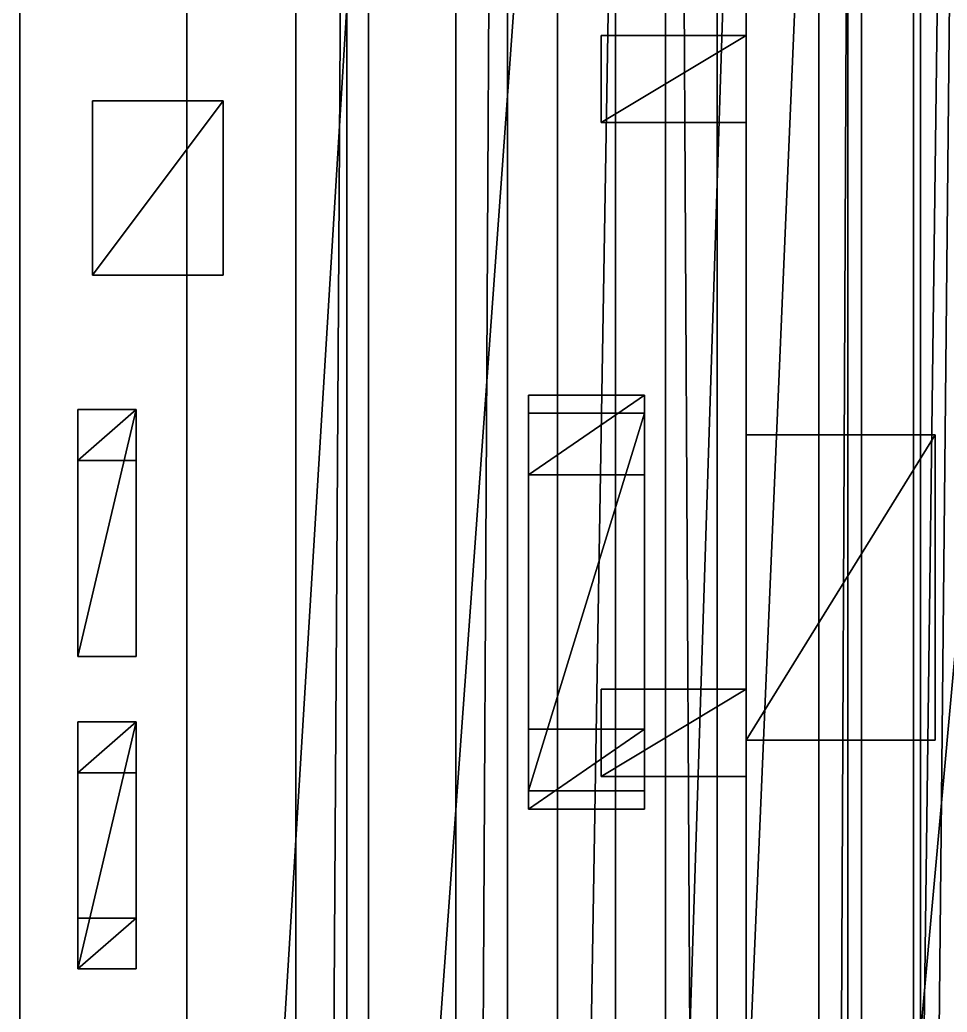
# Model space of a CAD drawing. Header units: millimetres. Extents: x -18 to 4450, y -985 to 970.
# Drawn here: x -18 to 109.7, y 41.6 to 178.1 of the extents above; entities that cross this region are included whole.
import ezdxf

# ---------------------------------------------------------------- set-up
doc = ezdxf.new("R2010")
doc.units = ezdxf.units.MM
for name, color, linetype in [('body__front_apron_lower_shadow', 8, 'CONTINUOUS'), ('body__hood_front_lip_shadow', 8, 'CONTINUOUS'), ('body__hood_front_rolled_lip_surface', 8, 'CONTINUOUS'), ('chassis__front_bumper', 250, 'CONTINUOUS'), ('chassis__front_bumper_swept_main_face', 250, 'CONTINUOUS'), ('front_detail__black_grille_mesh', 250, 'CONTINUOUS'), ('front_detail__front_grille_black_mesh_horizontal_texture_1', 151, 'CONTINUOUS'), ('front_detail__front_grille_black_mesh_horizontal_texture_2', 151, 'CONTINUOUS'), ('front_detail__front_grille_black_mesh_horizontal_texture_3', 151, 'CONTINUOUS'), ('front_detail__front_grille_black_mesh_horizontal_texture_4', 151, 'CONTINUOUS'), ('front_detail__front_grille_black_mesh_vertical_texture_4', 151, 'CONTINUOUS'), ('front_detail__front_grille_black_mesh_vertical_texture_5', 151, 'CONTINUOUS'), ('front_detail__front_grille_inset_rounded_surround_surface', 7, 'CONTINUOUS'), ('front_detail__front_license_plate', 7, 'CONTINUOUS'), ('front_detail__front_license_plate_bsn453_5_5_bottom', 250, 'CONTINUOUS'), ('front_detail__front_license_plate_bsn453_5_5_lr', 250, 'CONTINUOUS'), ('front_detail__front_license_plate_bsn453_5_5_mid', 250, 'CONTINUOUS'), ('front_detail__front_license_plate_bsn453_5_5_top', 250, 'CONTINUOUS'), ('front_detail__front_license_plate_bsn453_5_5_ul', 250, 'CONTINUOUS'), ('front_detail__front_license_plate_bsn453_6_3_bottom', 250, 'CONTINUOUS'), ('front_detail__front_license_plate_bsn453_6_3_lr', 250, 'CONTINUOUS'), ('front_detail__front_license_plate_bsn453_6_3_mid', 250, 'CONTINUOUS'), ('front_detail__front_license_plate_bsn453_6_3_top', 250, 'CONTINUOUS'), ('front_detail__front_license_plate_bsn453_6_3_ur', 250, 'CONTINUOUS'), ('front_detail__front_license_plate_lower_screw_right', 9, 'CONTINUOUS'), ('front_detail__front_license_plate_upper_screw_right', 9, 'CONTINUOUS'), ('front_detail__toyota_grille_letter_o2_bottom', 2, 'CONTINUOUS'), ('front_detail__toyota_grille_letter_o2_left', 2, 'CONTINUOUS'), ('front_detail__toyota_grille_letter_o2_right', 2, 'CONTINUOUS'), ('front_detail__toyota_grille_letter_o2_top', 2, 'CONTINUOUS'), ('front_detail__vertical_grille_slot_5', 250, 'CONTINUOUS')]:
    doc.layers.add(name, color=color, linetype=linetype)

msp = doc.modelspace()

# ---------------------------------------------------------------- linework, layer by layer
at = {"layer": 'body__front_apron_lower_shadow'}
for points in [[(92, -634.119987, 715.879977), (92, -634.119987, 746.119976), (92, 634.119987, 746.119976)], [(92, -634.119987, 715.879977), (92, 634.119987, 746.119976), (92, 634.119987, 715.879977)], [(92, -634.119987, 715.879977), (97.879998, -634.119987, 709.999979), (97.879998, 634.119987, 709.999979)], [(92, -634.119987, 715.879977), (97.879998, 634.119987, 709.999979), (92, 634.119987, 715.879977)], [(92, -634.119987, 746.119976), (97.879998, -634.119987, 751.999974), (97.879998, 634.119987, 751.999974)], [(92, -634.119987, 746.119976), (97.879998, 634.119987, 751.999974), (92, 634.119987, 746.119976)], [(97.879998, -634.119987, 751.999974), (114.119999, -634.119987, 751.999974), (114.119999, 634.119987, 751.999974)], [(97.879998, -634.119987, 751.999974), (114.119999, 634.119987, 751.999974), (97.879998, 634.119987, 751.999974)], [(97.879998, -634.119987, 709.999979), (97.879998, 634.119987, 709.999979), (114.119999, 634.119987, 709.999979)], [(97.879998, -634.119987, 709.999979), (114.119999, 634.119987, 709.999979), (114.119999, -634.119987, 709.999979)]]:
    msp.add_3dface(points, dxfattribs=at)
at = {"layer": 'body__hood_front_lip_shadow'}
for points in [[(41.999999, -652.859986, 1229.140043), (41.999999, -652.859986, 1248.860002), (41.999999, 652.859986, 1248.860002)], [(41.999999, -652.859986, 1229.140043), (41.999999, 652.859986, 1248.860002), (41.999999, 652.859986, 1229.140043)], [(41.999999, -652.859986, 1229.140043), (49.139999, -652.859986, 1222.000003), (49.139999, 652.859986, 1222.000003)], [(41.999999, -652.859986, 1229.140043), (49.139999, 652.859986, 1222.000003), (41.999999, 652.859986, 1229.140043)], [(41.999999, -652.859986, 1248.860002), (49.139999, -652.859986, 1256.000042), (49.139999, 652.859986, 1256.000042)], [(41.999999, -652.859986, 1248.860002), (49.139999, 652.859986, 1256.000042), (41.999999, 652.859986, 1248.860002)], [(49.139999, -652.859986, 1256.000042), (70.859998, -652.859986, 1256.000042), (70.859998, 652.859986, 1256.000042)], [(49.139999, -652.859986, 1256.000042), (70.859998, 652.859986, 1256.000042), (49.139999, 652.859986, 1256.000042)], [(49.139999, -652.859986, 1222.000003), (49.139999, 652.859986, 1222.000003), (70.859998, 652.859986, 1222.000003)], [(49.139999, -652.859986, 1222.000003), (70.859998, 652.859986, 1222.000003), (70.859998, -652.859986, 1222.000003)], [(78.000002, -652.859986, 1229.140043), (70.859998, -652.859986, 1222.000003), (70.859998, 652.859986, 1222.000003)], [(78.000002, -652.859986, 1229.140043), (70.859998, 652.859986, 1222.000003), (78.000002, 652.859986, 1229.140043)], [(78.000002, -652.859986, 1248.860002), (70.859998, -652.859986, 1256.000042), (70.859998, 652.859986, 1256.000042)], [(78.000002, -652.859986, 1248.860002), (70.859998, 652.859986, 1256.000042), (78.000002, 652.859986, 1248.860002)], [(78.000002, -652.859986, 1229.140043), (78.000002, 652.859986, 1229.140043), (78.000002, 652.859986, 1248.860002)], [(78.000002, -652.859986, 1229.140043), (78.000002, 652.859986, 1248.860002), (78.000002, -652.859986, 1248.860002)]]:
    msp.add_3dface(points, dxfattribs=at)
at = {"layer": 'body__hood_front_rolled_lip_surface'}
for points in [[(96.000001, -610.000014, 1203.999996), (96.000001, 610.000014, 1203.999996), (150.000006, 610.000014, 1218.000054)], [(96.000001, -610.000014, 1203.999996), (150.000006, 610.000014, 1218.000054), (150.000006, -610.000014, 1218.000054)], [(96.000001, -610.000014, 1248.000026), (150.000006, -610.000014, 1253.999949), (150.000006, 610.000014, 1253.999949)], [(96.000001, -610.000014, 1248.000026), (150.000006, 610.000014, 1253.999949), (96.000001, 610.000014, 1248.000026)], [(96.000001, -610.000014, 1203.999996), (96.000001, -610.000014, 1248.000026), (96.000001, 610.000014, 1248.000026)], [(96.000001, -610.000014, 1203.999996), (96.000001, 610.000014, 1248.000026), (96.000001, 610.000014, 1203.999996)]]:
    msp.add_3dface(points, dxfattribs=at)
at = {"layer": 'chassis__front_bumper'}
for points in [[(20, -800.000012, 535.000026), (20, -800.000012, 634.99999), (20, 800.000012, 634.99999)], [(20, -800.000012, 535.000026), (20, 800.000012, 634.99999), (20, 800.000012, 535.000026)], [(20, -800.000012, 535.000026), (29.999999, -800.000012, 524.999976), (29.999999, 800.000012, 524.999976)], [(20, -800.000012, 535.000026), (29.999999, 800.000012, 524.999976), (20, 800.000012, 535.000026)], [(20, -800.000012, 634.99999), (29.999999, -800.000012, 644.999981), (29.999999, 800.000012, 644.999981)], [(20, -800.000012, 634.99999), (29.999999, 800.000012, 644.999981), (20, 800.000012, 634.99999)], [(29.999999, -800.000012, 644.999981), (174.999997, -800.000012, 644.999981), (174.999997, 800.000012, 644.999981)], [(29.999999, -800.000012, 644.999981), (174.999997, 800.000012, 644.999981), (29.999999, 800.000012, 644.999981)], [(29.999999, -800.000012, 524.999976), (29.999999, 800.000012, 524.999976), (174.999997, 800.000012, 524.999976)], [(29.999999, -800.000012, 524.999976), (174.999997, 800.000012, 524.999976), (174.999997, -800.000012, 524.999976)]]:
    msp.add_3dface(points, dxfattribs=at)
at = {"layer": 'chassis__front_bumper_swept_main_face'}
for points in [[(-17.999999, -759.99999, 483.999997), (-17.999999, 759.99999, 483.999997), (92, 759.99999, 519.999981)], [(-17.999999, -759.99999, 483.999997), (92, 759.99999, 519.999981), (92, -759.99999, 519.999981)], [(-17.999999, -759.99999, 607.99998), (92, -759.99999, 620.000005), (92, 759.99999, 620.000005)], [(-17.999999, -759.99999, 607.99998), (92, 759.99999, 620.000005), (-17.999999, 759.99999, 607.99998)], [(-17.999999, -759.99999, 483.999997), (-17.999999, -759.99999, 607.99998), (-17.999999, 759.99999, 607.99998)], [(-17.999999, -759.99999, 483.999997), (-17.999999, 759.99999, 607.99998), (-17.999999, 759.99999, 483.999997)], [(92, 759.99999, 519.999981), (92, 759.99999, 620.000005), (92, -759.99999, 620.000005)], [(92, 759.99999, 519.999981), (92, -759.99999, 620.000005), (92, -759.99999, 519.999981)]]:
    msp.add_3dface(points, dxfattribs=at)
at = {"layer": 'front_detail__black_grille_mesh'}
for points in [[(104.999997, -313.699991, 916.299999), (104.999997, -313.699991, 1058.699965), (104.999997, 313.699991, 1058.699965)], [(104.999997, -313.699991, 916.299999), (104.999997, 313.699991, 1058.699965), (104.999997, 313.699991, 916.299999)], [(104.999997, -313.699991, 916.299999), (111.299999, -313.699991, 910.000026), (111.299999, 313.699991, 910.000026)], [(104.999997, -313.699991, 916.299999), (111.299999, 313.699991, 910.000026), (104.999997, 313.699991, 916.299999)], [(104.999997, -313.699991, 1058.699965), (111.299999, -313.699991, 1065.000057), (111.299999, 313.699991, 1065.000057)], [(104.999997, -313.699991, 1058.699965), (111.299999, 313.699991, 1065.000057), (104.999997, 313.699991, 1058.699965)]]:
    msp.add_3dface(points, dxfattribs=at)
at = {"layer": 'front_detail__front_grille_black_mesh_horizontal_texture_1'}
for points in [[(64.000003, -280.000001, 860.000014), (64.000003, -280.000001, 871.999979), (64.000003, 280.000001, 871.999979)], [(64.000003, -280.000001, 860.000014), (64.000003, 280.000001, 871.999979), (64.000003, 280.000001, 860.000014)], [(64.000003, -280.000001, 871.999979), (82.000002, -280.000001, 871.999979), (82.000002, 280.000001, 871.999979)], [(64.000003, -280.000001, 871.999979), (82.000002, 280.000001, 871.999979), (64.000003, 280.000001, 871.999979)], [(64.000003, -280.000001, 860.000014), (64.000003, 280.000001, 860.000014), (82.000002, 280.000001, 860.000014)], [(64.000003, -280.000001, 860.000014), (82.000002, 280.000001, 860.000014), (82.000002, -280.000001, 860.000014)], [(82.000002, -280.000001, 860.000014), (82.000002, 280.000001, 860.000014), (82.000002, 280.000001, 871.999979)], [(82.000002, -280.000001, 860.000014), (82.000002, 280.000001, 871.999979), (82.000002, -280.000001, 871.999979)]]:
    msp.add_3dface(points, dxfattribs=at)
at = {"layer": 'front_detail__front_grille_black_mesh_horizontal_texture_2'}
for points in [[(64.000003, -280.000001, 894.999981), (64.000003, -280.000001, 907.000005), (64.000003, 280.000001, 907.000005)], [(64.000003, -280.000001, 894.999981), (64.000003, 280.000001, 907.000005), (64.000003, 280.000001, 894.999981)], [(64.000003, -280.000001, 907.000005), (82.000002, -280.000001, 907.000005), (82.000002, 280.000001, 907.000005)], [(64.000003, -280.000001, 907.000005), (82.000002, 280.000001, 907.000005), (64.000003, 280.000001, 907.000005)], [(64.000003, -280.000001, 894.999981), (64.000003, 280.000001, 894.999981), (82.000002, 280.000001, 894.999981)], [(64.000003, -280.000001, 894.999981), (82.000002, 280.000001, 894.999981), (82.000002, -280.000001, 894.999981)], [(82.000002, -280.000001, 894.999981), (82.000002, 280.000001, 894.999981), (82.000002, 280.000001, 907.000005)], [(82.000002, -280.000001, 894.999981), (82.000002, 280.000001, 907.000005), (82.000002, -280.000001, 907.000005)]]:
    msp.add_3dface(points, dxfattribs=at)
at = {"layer": 'front_detail__front_grille_black_mesh_horizontal_texture_3'}
for points in [[(64.000003, -280.000001, 930.000007), (64.000003, -280.000001, 941.999972), (64.000003, 280.000001, 941.999972)], [(64.000003, -280.000001, 930.000007), (64.000003, 280.000001, 941.999972), (64.000003, 280.000001, 930.000007)], [(64.000003, -280.000001, 941.999972), (82.000002, -280.000001, 941.999972), (82.000002, 280.000001, 941.999972)], [(64.000003, -280.000001, 941.999972), (82.000002, 280.000001, 941.999972), (64.000003, 280.000001, 941.999972)], [(64.000003, -280.000001, 930.000007), (64.000003, 280.000001, 930.000007), (82.000002, 280.000001, 930.000007)], [(64.000003, -280.000001, 930.000007), (82.000002, 280.000001, 930.000007), (82.000002, -280.000001, 930.000007)], [(82.000002, -280.000001, 930.000007), (82.000002, 280.000001, 930.000007), (82.000002, 280.000001, 941.999972)], [(82.000002, -280.000001, 930.000007), (82.000002, 280.000001, 941.999972), (82.000002, -280.000001, 941.999972)]]:
    msp.add_3dface(points, dxfattribs=at)
at = {"layer": 'front_detail__front_grille_black_mesh_horizontal_texture_4'}
for points in [[(64.000003, -280.000001, 964.999974), (64.000003, -280.000001, 976.999998), (64.000003, 280.000001, 976.999998)], [(64.000003, -280.000001, 964.999974), (64.000003, 280.000001, 976.999998), (64.000003, 280.000001, 964.999974)], [(64.000003, -280.000001, 976.999998), (82.000002, -280.000001, 976.999998), (82.000002, 280.000001, 976.999998)], [(64.000003, -280.000001, 976.999998), (82.000002, 280.000001, 976.999998), (64.000003, 280.000001, 976.999998)], [(64.000003, -280.000001, 964.999974), (64.000003, 280.000001, 964.999974), (82.000002, 280.000001, 964.999974)], [(64.000003, -280.000001, 964.999974), (82.000002, 280.000001, 964.999974), (82.000002, -280.000001, 964.999974)], [(82.000002, -280.000001, 964.999974), (82.000002, 280.000001, 964.999974), (82.000002, 280.000001, 976.999998)], [(82.000002, -280.000001, 964.999974), (82.000002, 280.000001, 976.999998), (82.000002, -280.000001, 976.999998)]]:
    msp.add_3dface(points, dxfattribs=at)
at = {"layer": 'front_detail__front_grille_black_mesh_vertical_texture_4'}
for points in [[(61.999999, 74.000001, 851.999998), (61.999999, 74.000001, 996.999979), (61.999999, 86.000003, 996.999979)], [(61.999999, 74.000001, 851.999998), (61.999999, 86.000003, 996.999979), (61.999999, 86.000003, 851.999998)], [(61.999999, 86.000003, 851.999998), (61.999999, 86.000003, 996.999979), (82.000002, 86.000003, 996.999979)], [(61.999999, 86.000003, 851.999998), (82.000002, 86.000003, 996.999979), (82.000002, 86.000003, 851.999998)], [(61.999999, 74.000001, 996.999979), (82.000002, 74.000001, 996.999979), (82.000002, 86.000003, 996.999979)], [(61.999999, 74.000001, 996.999979), (82.000002, 86.000003, 996.999979), (61.999999, 86.000003, 996.999979)], [(61.999999, 74.000001, 851.999998), (61.999999, 86.000003, 851.999998), (82.000002, 86.000003, 851.999998)], [(61.999999, 74.000001, 851.999998), (82.000002, 86.000003, 851.999998), (82.000002, 74.000001, 851.999998)], [(82.000002, 74.000001, 851.999998), (82.000002, 86.000003, 851.999998), (82.000002, 86.000003, 996.999979)], [(82.000002, 74.000001, 851.999998), (82.000002, 86.000003, 996.999979), (82.000002, 74.000001, 996.999979)], [(61.999999, 74.000001, 851.999998), (82.000002, 74.000001, 851.999998), (82.000002, 74.000001, 996.999979)], [(61.999999, 74.000001, 851.999998), (82.000002, 74.000001, 996.999979), (61.999999, 74.000001, 996.999979)]]:
    msp.add_3dface(points, dxfattribs=at)
at = {"layer": 'front_detail__front_grille_black_mesh_vertical_texture_5'}
for points in [[(61.999999, 164.000005, 851.999998), (61.999999, 164.000005, 996.999979), (61.999999, 175.999999, 996.999979)], [(61.999999, 164.000005, 851.999998), (61.999999, 175.999999, 996.999979), (61.999999, 175.999999, 851.999998)], [(61.999999, 175.999999, 851.999998), (61.999999, 175.999999, 996.999979), (82.000002, 175.999999, 996.999979)], [(61.999999, 175.999999, 851.999998), (82.000002, 175.999999, 996.999979), (82.000002, 175.999999, 851.999998)], [(61.999999, 164.000005, 996.999979), (82.000002, 164.000005, 996.999979), (82.000002, 175.999999, 996.999979)], [(61.999999, 164.000005, 996.999979), (82.000002, 175.999999, 996.999979), (61.999999, 175.999999, 996.999979)], [(61.999999, 164.000005, 851.999998), (61.999999, 175.999999, 851.999998), (82.000002, 175.999999, 851.999998)], [(61.999999, 164.000005, 851.999998), (82.000002, 175.999999, 851.999998), (82.000002, 164.000005, 851.999998)], [(82.000002, 164.000005, 851.999998), (82.000002, 175.999999, 851.999998), (82.000002, 175.999999, 996.999979)], [(82.000002, 164.000005, 851.999998), (82.000002, 175.999999, 996.999979), (82.000002, 164.000005, 996.999979)], [(61.999999, 164.000005, 851.999998), (82.000002, 164.000005, 851.999998), (82.000002, 164.000005, 996.999979)], [(61.999999, 164.000005, 851.999998), (82.000002, 164.000005, 996.999979), (61.999999, 164.000005, 996.999979)]]:
    msp.add_3dface(points, dxfattribs=at)
at = {"layer": 'front_detail__front_grille_inset_rounded_surround_surface'}
for points in [[(56.000002, -584.999979, 801.999986), (56.000002, 584.999979, 801.999986), (105.999999, 584.999979, 819.999993)], [(56.000002, -584.999979, 801.999986), (105.999999, 584.999979, 819.999993), (105.999999, -584.999979, 819.999993)], [(56.000002, -584.999979, 1125), (105.999999, -584.999979, 1100.000024), (105.999999, 584.999979, 1100.000024)], [(56.000002, -584.999979, 1125), (105.999999, 584.999979, 1100.000024), (56.000002, 584.999979, 1125)], [(56.000002, -584.999979, 801.999986), (56.000002, -584.999979, 1125), (56.000002, 584.999979, 1125)], [(56.000002, -584.999979, 801.999986), (56.000002, 584.999979, 1125), (56.000002, 584.999979, 801.999986)], [(105.999999, 584.999979, 819.999993), (105.999999, 584.999979, 1100.000024), (105.999999, -584.999979, 1100.000024)], [(105.999999, 584.999979, 819.999993), (105.999999, -584.999979, 1100.000024), (105.999999, -584.999979, 819.999993)]]:
    msp.add_3dface(points, dxfattribs=at)
at = {"layer": 'front_detail__front_license_plate'}
for points in [[(5, -180.000007, 649.999976), (5, -180.000007, 819.999993), (5, 180.000007, 819.999993)], [(5, -180.000007, 649.999976), (5, 180.000007, 819.999993), (5, 180.000007, 649.999976)], [(5, -180.000007, 819.999993), (27.000001, -180.000007, 819.999993), (27.000001, 180.000007, 819.999993)], [(5, -180.000007, 819.999993), (27.000001, 180.000007, 819.999993), (5, 180.000007, 819.999993)], [(5, -180.000007, 649.999976), (5, 180.000007, 649.999976), (27.000001, 180.000007, 649.999976)], [(5, -180.000007, 649.999976), (27.000001, 180.000007, 649.999976), (27.000001, -180.000007, 649.999976)], [(27.000001, -180.000007, 649.999976), (27.000001, 180.000007, 649.999976), (27.000001, 180.000007, 819.999993)], [(27.000001, -180.000007, 649.999976), (27.000001, 180.000007, 819.999993), (27.000001, -180.000007, 819.999993)]]:
    msp.add_3dface(points, dxfattribs=at)
at = {"layer": 'front_detail__front_license_plate_bsn453_5_5_bottom'}
for points in [[(-10, 47.499999, 617.500007), (-10, 47.499999, 624.499977), (-10, 81.500001, 624.499977)], [(-10, 47.499999, 617.500007), (-10, 81.500001, 624.499977), (-10, 81.500001, 617.500007)], [(-10, 81.500001, 617.500007), (-10, 81.500001, 624.499977), (-2, 81.500001, 624.499977)], [(-10, 81.500001, 617.500007), (-2, 81.500001, 624.499977), (-2, 81.500001, 617.500007)], [(-10, 47.499999, 624.499977), (-2, 47.499999, 624.499977), (-2, 81.500001, 624.499977)], [(-10, 47.499999, 624.499977), (-2, 81.500001, 624.499977), (-10, 81.500001, 624.499977)], [(-10, 47.499999, 617.500007), (-10, 81.500001, 617.500007), (-2, 81.500001, 617.500007)], [(-10, 47.499999, 617.500007), (-2, 81.500001, 617.500007), (-2, 47.499999, 617.500007)], [(-2, 47.499999, 617.500007), (-2, 81.500001, 617.500007), (-2, 81.500001, 624.499977)], [(-2, 47.499999, 617.500007), (-2, 81.500001, 624.499977), (-2, 47.499999, 624.499977)], [(-10, 47.499999, 617.500007), (-2, 47.499999, 617.500007), (-2, 47.499999, 624.499977)], [(-10, 47.499999, 617.500007), (-2, 47.499999, 624.499977), (-10, 47.499999, 624.499977)]]:
    msp.add_3dface(points, dxfattribs=at)
at = {"layer": 'front_detail__front_license_plate_bsn453_5_5_lr'}
for points in [[(-10, 74.500002, 632.000029), (-10, 74.500002, 667.999983), (-10, 81.500001, 667.999983)], [(-10, 74.500002, 632.000029), (-10, 81.500001, 667.999983), (-10, 81.500001, 632.000029)], [(-10, 81.500001, 632.000029), (-10, 81.500001, 667.999983), (-2, 81.500001, 667.999983)], [(-10, 81.500001, 632.000029), (-2, 81.500001, 667.999983), (-2, 81.500001, 632.000029)], [(-10, 74.500002, 667.999983), (-2, 74.500002, 667.999983), (-2, 81.500001, 667.999983)], [(-10, 74.500002, 667.999983), (-2, 81.500001, 667.999983), (-10, 81.500001, 667.999983)], [(-10, 74.500002, 632.000029), (-10, 81.500001, 632.000029), (-2, 81.500001, 632.000029)], [(-10, 74.500002, 632.000029), (-2, 81.500001, 632.000029), (-2, 74.500002, 632.000029)], [(-2, 74.500002, 632.000029), (-2, 81.500001, 632.000029), (-2, 81.500001, 667.999983)], [(-2, 74.500002, 632.000029), (-2, 81.500001, 667.999983), (-2, 74.500002, 667.999983)], [(-10, 74.500002, 632.000029), (-2, 74.500002, 632.000029), (-2, 74.500002, 667.999983)], [(-10, 74.500002, 632.000029), (-2, 74.500002, 667.999983), (-10, 74.500002, 667.999983)]]:
    msp.add_3dface(points, dxfattribs=at)
at = {"layer": 'front_detail__front_license_plate_bsn453_5_5_mid'}
for points in [[(-10, 47.499999, 649.999976), (-10, 47.499999, 657.000005), (-10, 81.500001, 657.000005)], [(-10, 47.499999, 649.999976), (-10, 81.500001, 657.000005), (-10, 81.500001, 649.999976)], [(-10, 81.500001, 649.999976), (-10, 81.500001, 657.000005), (-2, 81.500001, 657.000005)], [(-10, 81.500001, 649.999976), (-2, 81.500001, 657.000005), (-2, 81.500001, 649.999976)], [(-10, 47.499999, 657.000005), (-2, 47.499999, 657.000005), (-2, 81.500001, 657.000005)], [(-10, 47.499999, 657.000005), (-2, 81.500001, 657.000005), (-10, 81.500001, 657.000005)], [(-10, 47.499999, 649.999976), (-10, 81.500001, 649.999976), (-2, 81.500001, 649.999976)], [(-10, 47.499999, 649.999976), (-2, 81.500001, 649.999976), (-2, 47.499999, 649.999976)], [(-2, 47.499999, 649.999976), (-2, 81.500001, 649.999976), (-2, 81.500001, 657.000005)], [(-2, 47.499999, 649.999976), (-2, 81.500001, 657.000005), (-2, 47.499999, 657.000005)], [(-10, 47.499999, 649.999976), (-2, 47.499999, 649.999976), (-2, 47.499999, 657.000005)], [(-10, 47.499999, 649.999976), (-2, 47.499999, 657.000005), (-10, 47.499999, 657.000005)]]:
    msp.add_3dface(points, dxfattribs=at)
at = {"layer": 'front_detail__front_license_plate_bsn453_5_5_top'}
for points in [[(-10, 47.499999, 682.500005), (-10, 47.499999, 689.499974), (-10, 81.500001, 689.499974)], [(-10, 47.499999, 682.500005), (-10, 81.500001, 689.499974), (-10, 81.500001, 682.500005)], [(-10, 81.500001, 682.500005), (-10, 81.500001, 689.499974), (-2, 81.500001, 689.499974)], [(-10, 81.500001, 682.500005), (-2, 81.500001, 689.499974), (-2, 81.500001, 682.500005)], [(-10, 47.499999, 689.499974), (-2, 47.499999, 689.499974), (-2, 81.500001, 689.499974)], [(-10, 47.499999, 689.499974), (-2, 81.500001, 689.499974), (-10, 81.500001, 689.499974)], [(-10, 47.499999, 682.500005), (-10, 81.500001, 682.500005), (-2, 81.500001, 682.500005)], [(-10, 47.499999, 682.500005), (-2, 81.500001, 682.500005), (-2, 47.499999, 682.500005)], [(-2, 47.499999, 682.500005), (-2, 81.500001, 682.500005), (-2, 81.500001, 689.499974)], [(-2, 47.499999, 682.500005), (-2, 81.500001, 689.499974), (-2, 47.499999, 689.499974)], [(-10, 47.499999, 682.500005), (-2, 47.499999, 682.500005), (-2, 47.499999, 689.499974)], [(-10, 47.499999, 682.500005), (-2, 47.499999, 689.499974), (-10, 47.499999, 689.499974)]]:
    msp.add_3dface(points, dxfattribs=at)
at = {"layer": 'front_detail__front_license_plate_bsn453_5_5_ul'}
for points in [[(-10, 47.499999, 667.999983), (-10, 47.499999, 703.999996), (-10, 54.499999, 703.999996)], [(-10, 47.499999, 667.999983), (-10, 54.499999, 703.999996), (-10, 54.499999, 667.999983)], [(-10, 54.499999, 667.999983), (-10, 54.499999, 703.999996), (-2, 54.499999, 703.999996)], [(-10, 54.499999, 667.999983), (-2, 54.499999, 703.999996), (-2, 54.499999, 667.999983)], [(-10, 47.499999, 703.999996), (-2, 47.499999, 703.999996), (-2, 54.499999, 703.999996)], [(-10, 47.499999, 703.999996), (-2, 54.499999, 703.999996), (-10, 54.499999, 703.999996)], [(-10, 47.499999, 667.999983), (-10, 54.499999, 667.999983), (-2, 54.499999, 667.999983)], [(-10, 47.499999, 667.999983), (-2, 54.499999, 667.999983), (-2, 47.499999, 667.999983)], [(-2, 47.499999, 667.999983), (-2, 54.499999, 667.999983), (-2, 54.499999, 703.999996)], [(-2, 47.499999, 667.999983), (-2, 54.499999, 703.999996), (-2, 47.499999, 703.999996)], [(-10, 47.499999, 667.999983), (-2, 47.499999, 667.999983), (-2, 47.499999, 703.999996)], [(-10, 47.499999, 667.999983), (-2, 47.499999, 703.999996), (-10, 47.499999, 703.999996)]]:
    msp.add_3dface(points, dxfattribs=at)
at = {"layer": 'front_detail__front_license_plate_bsn453_6_3_bottom'}
for points in [[(-10, 90.499997, 617.500007), (-10, 90.499997, 624.499977), (-10, 124.499999, 624.499977)], [(-10, 90.499997, 617.500007), (-10, 124.499999, 624.499977), (-10, 124.499999, 617.500007)], [(-10, 124.499999, 617.500007), (-10, 124.499999, 624.499977), (-2, 124.499999, 624.499977)], [(-10, 124.499999, 617.500007), (-2, 124.499999, 624.499977), (-2, 124.499999, 617.500007)], [(-10, 90.499997, 624.499977), (-2, 90.499997, 624.499977), (-2, 124.499999, 624.499977)], [(-10, 90.499997, 624.499977), (-2, 124.499999, 624.499977), (-10, 124.499999, 624.499977)], [(-10, 90.499997, 617.500007), (-10, 124.499999, 617.500007), (-2, 124.499999, 617.500007)], [(-10, 90.499997, 617.500007), (-2, 124.499999, 617.500007), (-2, 90.499997, 617.500007)], [(-2, 90.499997, 617.500007), (-2, 124.499999, 617.500007), (-2, 124.499999, 624.499977)], [(-2, 90.499997, 617.500007), (-2, 124.499999, 624.499977), (-2, 90.499997, 624.499977)], [(-10, 90.499997, 617.500007), (-2, 90.499997, 617.500007), (-2, 90.499997, 624.499977)], [(-10, 90.499997, 617.500007), (-2, 90.499997, 624.499977), (-10, 90.499997, 624.499977)]]:
    msp.add_3dface(points, dxfattribs=at)
at = {"layer": 'front_detail__front_license_plate_bsn453_6_3_lr'}
for points in [[(-10, 117.5, 632.000029), (-10, 117.5, 667.999983), (-10, 124.499999, 667.999983)], [(-10, 117.5, 632.000029), (-10, 124.499999, 667.999983), (-10, 124.499999, 632.000029)], [(-10, 124.499999, 632.000029), (-10, 124.499999, 667.999983), (-2, 124.499999, 667.999983)], [(-10, 124.499999, 632.000029), (-2, 124.499999, 667.999983), (-2, 124.499999, 632.000029)], [(-10, 117.5, 667.999983), (-2, 117.5, 667.999983), (-2, 124.499999, 667.999983)], [(-10, 117.5, 667.999983), (-2, 124.499999, 667.999983), (-10, 124.499999, 667.999983)], [(-10, 117.5, 632.000029), (-10, 124.499999, 632.000029), (-2, 124.499999, 632.000029)], [(-10, 117.5, 632.000029), (-2, 124.499999, 632.000029), (-2, 117.5, 632.000029)], [(-2, 117.5, 632.000029), (-2, 124.499999, 632.000029), (-2, 124.499999, 667.999983)], [(-2, 117.5, 632.000029), (-2, 124.499999, 667.999983), (-2, 117.5, 667.999983)], [(-10, 117.5, 632.000029), (-2, 117.5, 632.000029), (-2, 117.5, 667.999983)], [(-10, 117.5, 632.000029), (-2, 117.5, 667.999983), (-10, 117.5, 667.999983)]]:
    msp.add_3dface(points, dxfattribs=at)
at = {"layer": 'front_detail__front_license_plate_bsn453_6_3_mid'}
for points in [[(-10, 90.499997, 649.999976), (-10, 90.499997, 657.000005), (-10, 124.499999, 657.000005)], [(-10, 90.499997, 649.999976), (-10, 124.499999, 657.000005), (-10, 124.499999, 649.999976)], [(-10, 124.499999, 649.999976), (-10, 124.499999, 657.000005), (-2, 124.499999, 657.000005)], [(-10, 124.499999, 649.999976), (-2, 124.499999, 657.000005), (-2, 124.499999, 649.999976)], [(-10, 90.499997, 657.000005), (-2, 90.499997, 657.000005), (-2, 124.499999, 657.000005)], [(-10, 90.499997, 657.000005), (-2, 124.499999, 657.000005), (-10, 124.499999, 657.000005)], [(-10, 90.499997, 649.999976), (-10, 124.499999, 649.999976), (-2, 124.499999, 649.999976)], [(-10, 90.499997, 649.999976), (-2, 124.499999, 649.999976), (-2, 90.499997, 649.999976)], [(-2, 90.499997, 649.999976), (-2, 124.499999, 649.999976), (-2, 124.499999, 657.000005)], [(-2, 90.499997, 649.999976), (-2, 124.499999, 657.000005), (-2, 90.499997, 657.000005)], [(-10, 90.499997, 649.999976), (-2, 90.499997, 649.999976), (-2, 90.499997, 657.000005)], [(-10, 90.499997, 649.999976), (-2, 90.499997, 657.000005), (-10, 90.499997, 657.000005)]]:
    msp.add_3dface(points, dxfattribs=at)
at = {"layer": 'front_detail__front_license_plate_bsn453_6_3_top'}
for points in [[(-10, 90.499997, 682.500005), (-10, 90.499997, 689.499974), (-10, 124.499999, 689.499974)], [(-10, 90.499997, 682.500005), (-10, 124.499999, 689.499974), (-10, 124.499999, 682.500005)], [(-10, 124.499999, 682.500005), (-10, 124.499999, 689.499974), (-2, 124.499999, 689.499974)], [(-10, 124.499999, 682.500005), (-2, 124.499999, 689.499974), (-2, 124.499999, 682.500005)], [(-10, 90.499997, 689.499974), (-2, 90.499997, 689.499974), (-2, 124.499999, 689.499974)], [(-10, 90.499997, 689.499974), (-2, 124.499999, 689.499974), (-10, 124.499999, 689.499974)], [(-10, 90.499997, 682.500005), (-10, 124.499999, 682.500005), (-2, 124.499999, 682.500005)], [(-10, 90.499997, 682.500005), (-2, 124.499999, 682.500005), (-2, 90.499997, 682.500005)], [(-2, 90.499997, 682.500005), (-2, 124.499999, 682.500005), (-2, 124.499999, 689.499974)], [(-2, 90.499997, 682.500005), (-2, 124.499999, 689.499974), (-2, 90.499997, 689.499974)], [(-10, 90.499997, 682.500005), (-2, 90.499997, 682.500005), (-2, 90.499997, 689.499974)], [(-10, 90.499997, 682.500005), (-2, 90.499997, 689.499974), (-10, 90.499997, 689.499974)]]:
    msp.add_3dface(points, dxfattribs=at)
at = {"layer": 'front_detail__front_license_plate_bsn453_6_3_ur'}
for points in [[(-10, 117.5, 667.999983), (-10, 117.5, 703.999996), (-10, 124.499999, 703.999996)], [(-10, 117.5, 667.999983), (-10, 124.499999, 703.999996), (-10, 124.499999, 667.999983)], [(-10, 124.499999, 667.999983), (-10, 124.499999, 703.999996), (-2, 124.499999, 703.999996)], [(-10, 124.499999, 667.999983), (-2, 124.499999, 703.999996), (-2, 124.499999, 667.999983)], [(-10, 117.5, 703.999996), (-2, 117.5, 703.999996), (-2, 124.499999, 703.999996)], [(-10, 117.5, 703.999996), (-2, 124.499999, 703.999996), (-10, 124.499999, 703.999996)], [(-10, 117.5, 667.999983), (-10, 124.499999, 667.999983), (-2, 124.499999, 667.999983)], [(-10, 117.5, 667.999983), (-2, 124.499999, 667.999983), (-2, 117.5, 667.999983)], [(-2, 117.5, 667.999983), (-2, 124.499999, 667.999983), (-2, 124.499999, 703.999996)], [(-2, 117.5, 667.999983), (-2, 124.499999, 703.999996), (-2, 117.5, 703.999996)], [(-10, 117.5, 667.999983), (-2, 117.5, 667.999983), (-2, 117.5, 703.999996)], [(-10, 117.5, 667.999983), (-2, 117.5, 703.999996), (-10, 117.5, 703.999996)]]:
    msp.add_3dface(points, dxfattribs=at)
at = {"layer": 'front_detail__front_license_plate_lower_screw_right'}
for points in [[(-8, 143.000007, 584.999979), (-8, 143.000007, 609.000027), (-8, 166.999996, 609.000027)], [(-8, 143.000007, 584.999979), (-8, 166.999996, 609.000027), (-8, 166.999996, 584.999979)], [(-8, 166.999996, 584.999979), (-8, 166.999996, 609.000027), (10, 166.999996, 609.000027)], [(-8, 166.999996, 584.999979), (10, 166.999996, 609.000027), (10, 166.999996, 584.999979)], [(-8, 143.000007, 609.000027), (10, 143.000007, 609.000027), (10, 166.999996, 609.000027)], [(-8, 143.000007, 609.000027), (10, 166.999996, 609.000027), (-8, 166.999996, 609.000027)], [(-8, 143.000007, 584.999979), (-8, 166.999996, 584.999979), (10, 166.999996, 584.999979)], [(-8, 143.000007, 584.999979), (10, 166.999996, 584.999979), (10, 143.000007, 584.999979)], [(10, 143.000007, 584.999979), (10, 166.999996, 584.999979), (10, 166.999996, 609.000027)], [(10, 143.000007, 584.999979), (10, 166.999996, 609.000027), (10, 143.000007, 609.000027)], [(-8, 143.000007, 584.999979), (10, 143.000007, 584.999979), (10, 143.000007, 609.000027)], [(-8, 143.000007, 584.999979), (10, 143.000007, 609.000027), (-8, 143.000007, 609.000027)]]:
    msp.add_3dface(points, dxfattribs=at)
at = {"layer": 'front_detail__front_license_plate_upper_screw_right'}
for points in [[(-8, 143.000007, 730.000019), (-8, 143.000007, 754.000008), (-8, 166.999996, 754.000008)], [(-8, 143.000007, 730.000019), (-8, 166.999996, 754.000008), (-8, 166.999996, 730.000019)], [(-8, 166.999996, 730.000019), (-8, 166.999996, 754.000008), (10, 166.999996, 754.000008)], [(-8, 166.999996, 730.000019), (10, 166.999996, 754.000008), (10, 166.999996, 730.000019)], [(-8, 143.000007, 754.000008), (10, 143.000007, 754.000008), (10, 166.999996, 754.000008)], [(-8, 143.000007, 754.000008), (10, 166.999996, 754.000008), (-8, 166.999996, 754.000008)], [(-8, 143.000007, 730.000019), (-8, 166.999996, 730.000019), (10, 166.999996, 730.000019)], [(-8, 143.000007, 730.000019), (10, 166.999996, 730.000019), (10, 143.000007, 730.000019)], [(10, 143.000007, 730.000019), (10, 166.999996, 730.000019), (10, 166.999996, 754.000008)], [(10, 143.000007, 730.000019), (10, 166.999996, 754.000008), (10, 143.000007, 754.000008)], [(-8, 143.000007, 730.000019), (10, 143.000007, 730.000019), (10, 143.000007, 754.000008)], [(-8, 143.000007, 730.000019), (10, 143.000007, 754.000008), (-8, 143.000007, 754.000008)]]:
    msp.add_3dface(points, dxfattribs=at)
at = {"layer": 'front_detail__toyota_grille_letter_o2_bottom'}
for points in [[(52.000001, 71.999997, 893.000007), (52.000001, 71.999997, 904.999971), (52.000001, 123.999998, 904.999971)], [(52.000001, 71.999997, 893.000007), (52.000001, 123.999998, 904.999971), (52.000001, 123.999998, 893.000007)], [(52.000001, 123.999998, 893.000007), (52.000001, 123.999998, 904.999971), (68.000004, 123.999998, 904.999971)], [(52.000001, 123.999998, 893.000007), (68.000004, 123.999998, 904.999971), (68.000004, 123.999998, 893.000007)], [(52.000001, 71.999997, 904.999971), (68.000004, 71.999997, 904.999971), (68.000004, 123.999998, 904.999971)], [(52.000001, 71.999997, 904.999971), (68.000004, 123.999998, 904.999971), (52.000001, 123.999998, 904.999971)], [(52.000001, 71.999997, 893.000007), (52.000001, 123.999998, 893.000007), (68.000004, 123.999998, 893.000007)], [(52.000001, 71.999997, 893.000007), (68.000004, 123.999998, 893.000007), (68.000004, 71.999997, 893.000007)], [(68.000004, 71.999997, 893.000007), (68.000004, 123.999998, 893.000007), (68.000004, 123.999998, 904.999971)], [(68.000004, 71.999997, 893.000007), (68.000004, 123.999998, 904.999971), (68.000004, 71.999997, 904.999971)], [(52.000001, 71.999997, 893.000007), (68.000004, 71.999997, 893.000007), (68.000004, 71.999997, 904.999971)], [(52.000001, 71.999997, 893.000007), (68.000004, 71.999997, 904.999971), (52.000001, 71.999997, 904.999971)]]:
    msp.add_3dface(points, dxfattribs=at)
at = {"layer": 'front_detail__toyota_grille_letter_o2_left'}
for points in [[(52.000001, 69.499999, 899.999976), (52.000001, 69.499999, 941.999972), (52.000001, 80.499999, 941.999972)], [(52.000001, 69.499999, 899.999976), (52.000001, 80.499999, 941.999972), (52.000001, 80.499999, 899.999976)], [(52.000001, 80.499999, 899.999976), (52.000001, 80.499999, 941.999972), (68.000004, 80.499999, 941.999972)], [(52.000001, 80.499999, 899.999976), (68.000004, 80.499999, 941.999972), (68.000004, 80.499999, 899.999976)], [(52.000001, 69.499999, 941.999972), (68.000004, 69.499999, 941.999972), (68.000004, 80.499999, 941.999972)], [(52.000001, 69.499999, 941.999972), (68.000004, 80.499999, 941.999972), (52.000001, 80.499999, 941.999972)], [(52.000001, 69.499999, 899.999976), (52.000001, 80.499999, 899.999976), (68.000004, 80.499999, 899.999976)], [(52.000001, 69.499999, 899.999976), (68.000004, 80.499999, 899.999976), (68.000004, 69.499999, 899.999976)], [(68.000004, 69.499999, 899.999976), (68.000004, 80.499999, 899.999976), (68.000004, 80.499999, 941.999972)], [(68.000004, 69.499999, 899.999976), (68.000004, 80.499999, 941.999972), (68.000004, 69.499999, 941.999972)], [(52.000001, 69.499999, 899.999976), (68.000004, 69.499999, 899.999976), (68.000004, 69.499999, 941.999972)], [(52.000001, 69.499999, 899.999976), (68.000004, 69.499999, 941.999972), (52.000001, 69.499999, 941.999972)]]:
    msp.add_3dface(points, dxfattribs=at)
at = {"layer": 'front_detail__toyota_grille_letter_o2_right'}
for points in [[(52.000001, 115.500003, 899.999976), (52.000001, 115.500003, 941.999972), (52.000001, 126.499996, 941.999972)], [(52.000001, 115.500003, 899.999976), (52.000001, 126.499996, 941.999972), (52.000001, 126.499996, 899.999976)], [(52.000001, 126.499996, 899.999976), (52.000001, 126.499996, 941.999972), (68.000004, 126.499996, 941.999972)], [(52.000001, 126.499996, 899.999976), (68.000004, 126.499996, 941.999972), (68.000004, 126.499996, 899.999976)], [(52.000001, 115.500003, 941.999972), (68.000004, 115.500003, 941.999972), (68.000004, 126.499996, 941.999972)], [(52.000001, 115.500003, 941.999972), (68.000004, 126.499996, 941.999972), (52.000001, 126.499996, 941.999972)], [(52.000001, 115.500003, 899.999976), (52.000001, 126.499996, 899.999976), (68.000004, 126.499996, 899.999976)], [(52.000001, 115.500003, 899.999976), (68.000004, 126.499996, 899.999976), (68.000004, 115.500003, 899.999976)], [(68.000004, 115.500003, 899.999976), (68.000004, 126.499996, 899.999976), (68.000004, 126.499996, 941.999972)], [(68.000004, 115.500003, 899.999976), (68.000004, 126.499996, 941.999972), (68.000004, 115.500003, 941.999972)], [(52.000001, 115.500003, 899.999976), (68.000004, 115.500003, 899.999976), (68.000004, 115.500003, 941.999972)], [(52.000001, 115.500003, 899.999976), (68.000004, 115.500003, 941.999972), (52.000001, 115.500003, 941.999972)]]:
    msp.add_3dface(points, dxfattribs=at)
at = {"layer": 'front_detail__toyota_grille_letter_o2_top'}
for points in [[(52.000001, 71.999997, 938.000023), (52.000001, 71.999997, 949.999988), (52.000001, 123.999998, 949.999988)], [(52.000001, 71.999997, 938.000023), (52.000001, 123.999998, 949.999988), (52.000001, 123.999998, 938.000023)], [(52.000001, 123.999998, 938.000023), (52.000001, 123.999998, 949.999988), (68.000004, 123.999998, 949.999988)], [(52.000001, 123.999998, 938.000023), (68.000004, 123.999998, 949.999988), (68.000004, 123.999998, 938.000023)], [(52.000001, 71.999997, 949.999988), (68.000004, 71.999997, 949.999988), (68.000004, 123.999998, 949.999988)], [(52.000001, 71.999997, 949.999988), (68.000004, 123.999998, 949.999988), (52.000001, 123.999998, 949.999988)], [(52.000001, 71.999997, 938.000023), (52.000001, 123.999998, 938.000023), (68.000004, 123.999998, 938.000023)], [(52.000001, 71.999997, 938.000023), (68.000004, 123.999998, 938.000023), (68.000004, 71.999997, 938.000023)], [(68.000004, 71.999997, 938.000023), (68.000004, 123.999998, 938.000023), (68.000004, 123.999998, 949.999988)], [(68.000004, 71.999997, 938.000023), (68.000004, 123.999998, 949.999988), (68.000004, 71.999997, 949.999988)], [(52.000001, 71.999997, 938.000023), (68.000004, 71.999997, 938.000023), (68.000004, 71.999997, 949.999988)], [(52.000001, 71.999997, 938.000023), (68.000004, 71.999997, 949.999988), (52.000001, 71.999997, 949.999988)]]:
    msp.add_3dface(points, dxfattribs=at)
at = {"layer": 'front_detail__vertical_grille_slot_5'}
for points in [[(82.000002, 79.000004, 842.000008), (82.000002, 79.000004, 1072.000027), (82.000002, 120.999999, 1072.000027)], [(82.000002, 79.000004, 842.000008), (82.000002, 120.999999, 1072.000027), (82.000002, 120.999999, 842.000008)], [(82.000002, 120.999999, 842.000008), (82.000002, 120.999999, 1072.000027), (108.000003, 120.999999, 1072.000027)], [(82.000002, 120.999999, 842.000008), (108.000003, 120.999999, 1072.000027), (108.000003, 120.999999, 842.000008)], [(82.000002, 79.000004, 1072.000027), (108.000003, 79.000004, 1072.000027), (108.000003, 120.999999, 1072.000027)], [(82.000002, 79.000004, 1072.000027), (108.000003, 120.999999, 1072.000027), (82.000002, 120.999999, 1072.000027)], [(82.000002, 79.000004, 842.000008), (82.000002, 120.999999, 842.000008), (108.000003, 120.999999, 842.000008)], [(82.000002, 79.000004, 842.000008), (108.000003, 120.999999, 842.000008), (108.000003, 79.000004, 842.000008)], [(108.000003, 79.000004, 842.000008), (108.000003, 120.999999, 842.000008), (108.000003, 120.999999, 1072.000027)], [(108.000003, 79.000004, 842.000008), (108.000003, 120.999999, 1072.000027), (108.000003, 79.000004, 1072.000027)], [(82.000002, 79.000004, 842.000008), (108.000003, 79.000004, 842.000008), (108.000003, 79.000004, 1072.000027)], [(82.000002, 79.000004, 842.000008), (108.000003, 79.000004, 1072.000027), (82.000002, 79.000004, 1072.000027)]]:
    msp.add_3dface(points, dxfattribs=at)

doc.saveas('drawing.dxf')
